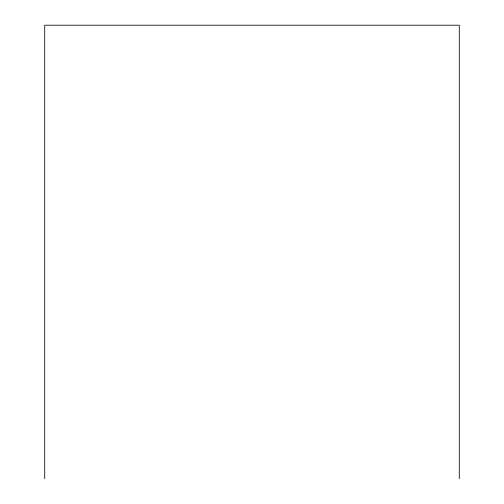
<?xml version="1.0" encoding="UTF-8"?>
<svg xmlns="http://www.w3.org/2000/svg" width="504" height="504" viewBox="0 0 504 504"><rect width="100%" height="100%" fill="white"/><g stroke="black" fill="none" stroke-linecap="round" stroke-linejoin="round"><path stroke-width="0.76" d="M459.283 478.8L459.283 25.2L44.717 25.2L44.717 478.8"/></g></svg>
